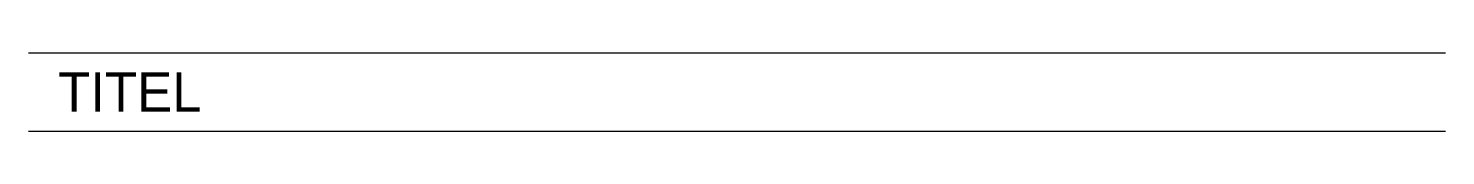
# Model space of a CAD drawing. Header units: millimetres. Extents: x 0 to 180, y -10 to 0.
import ezdxf

# ---------------------------------------------------------------- set-up
doc = ezdxf.new("R2010")
doc.units = ezdxf.units.MM

msp = doc.modelspace()

# ---------------------------------------------------------------- linework, layer by layer
for p, q in [((0, 0), (180, 0)), ((0, -10), (180, -10))]:
    msp.add_line(p, q)

# ---------------------------------------------------------------- texts
msp.add_attdef('TITEL', (3.79, -7.5), 'STATUS', height=5)

doc.saveas('drawing.dxf')
